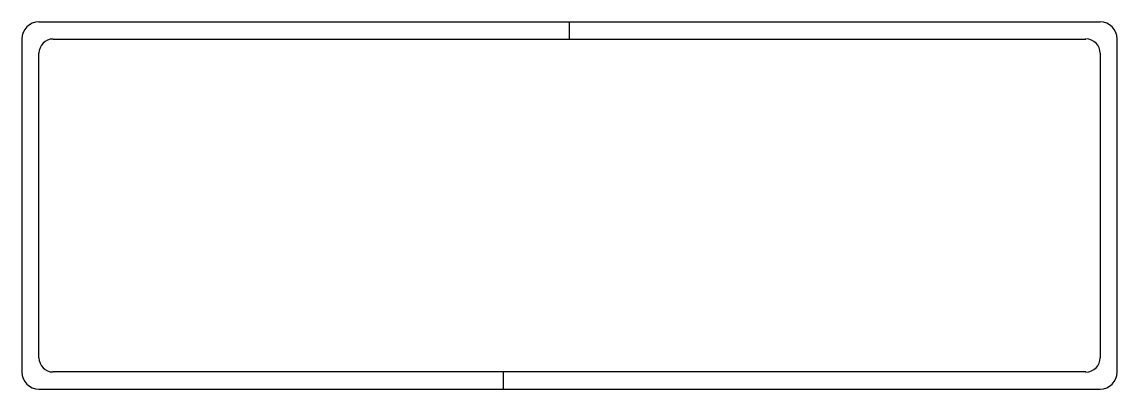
# Model space of a CAD drawing. Extents: x 0 to 315, y -105 to 0.
import ezdxf

# ---------------------------------------------------------------- set-up
doc = ezdxf.new("R2010")
doc.units = 0
doc.layers.add('BLACK', color=7, linetype='CONTINUOUS')

msp = doc.modelspace()

# ---------------------------------------------------------------- linework, layer by layer
at = {"layer": 'BLACK', "linetype": 'CONTINUOUS'}
for p, q in [((4.9, 0), (157.453, 0)), ((157.453, -4.9), (157.453, 0)), ((157.453, -4.9), (157.453, 0)), ((157.453, 0), (310.002, 0)), ((0, -4.9), (0, -100.5)), ((9.0005, -4.9), (157.453, -4.9)), ((157.453, -4.9), (305.949, -4.9)), ((314.902, -100.5), (314.902, -4.9)), ((4.9, -96.3994), (4.9, -9.0005)), ((310.052, -9.0005), (310.052, -96.3994)), ((138.403, -100.5), (9.0005, -100.5)), ((138.403, -100.5), (138.403, -105.4)), ((138.403, -100.5), (138.403, -105.4)), ((305.949, -100.5), (138.403, -100.5)), ((4.9, -105.4), (138.403, -105.4)), ((138.403, -105.4), (310.002, -105.4))]:
    msp.add_line(p, q, dxfattribs=at)
at = {"layer": 'BLACK'}
for centre, radius, start, end in [((4.9, -4.9), 4.9, 90, 180), ((310.002, -4.9), 4.9, 0, 90), ((9.0005, -9.0005), 4.1005, 90, 180), ((305.949, -9.0005), 4.103, 0, 90), ((9.0005, -96.3994), 4.1005, 180, 270), ((305.949, -96.3994), 4.103, -90, 0), ((4.9, -100.5), 4.9, 180, 270), ((310.002, -100.5), 4.9, -90, 0)]:
    msp.add_arc(centre, radius, start, end, dxfattribs=at)

doc.saveas('drawing.dxf')
